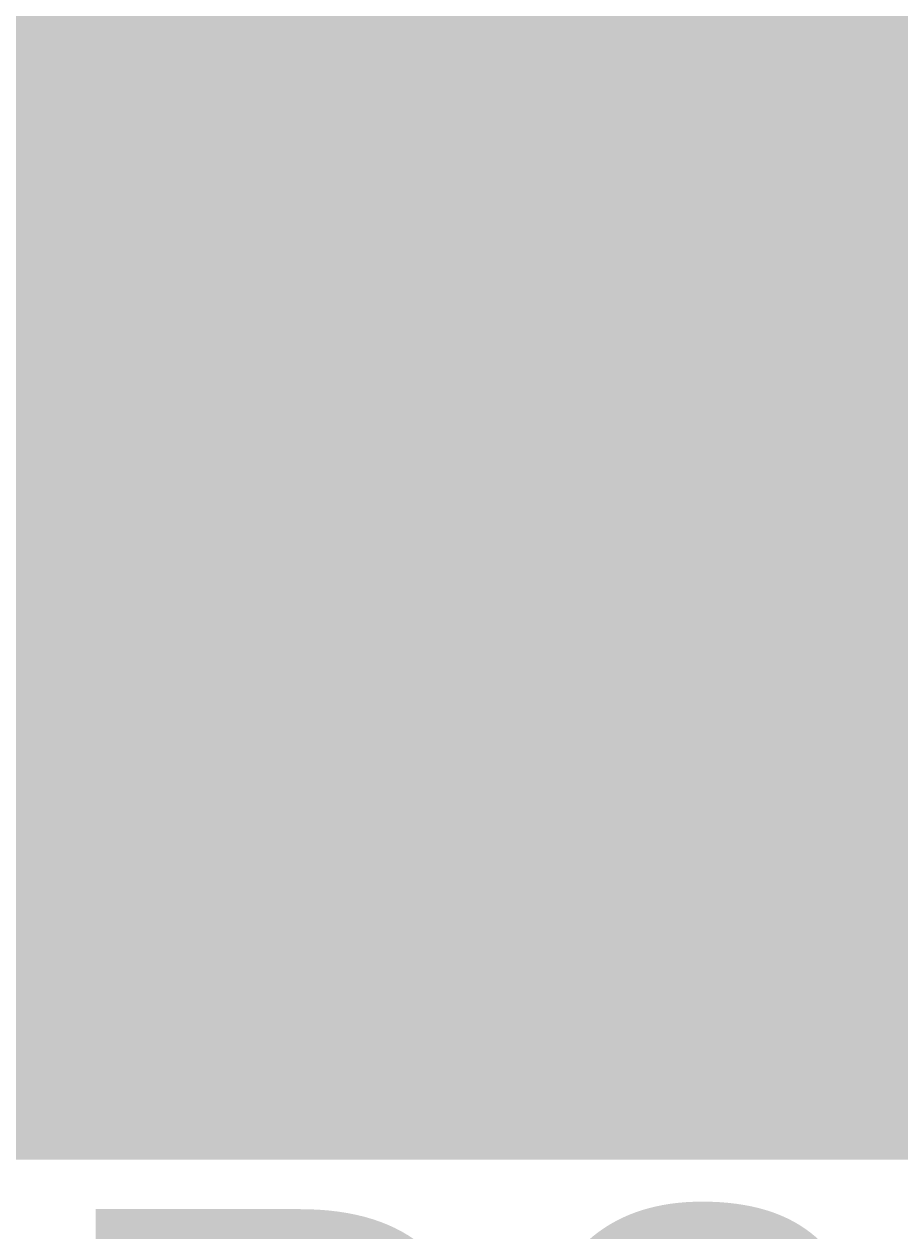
# Model space of a CAD drawing. Header units: inches. Extents: x 1.08 to 4.97, y 2.54 to 3.89.
# Drawn here: x 2.4758 to 2.5209, y 3.3059 to 3.368 of the extents above; entities that cross this region are included whole.
import ezdxf

# ---------------------------------------------------------------- set-up
doc = ezdxf.new("R2010")
doc.units = ezdxf.units.IN
doc.header["$MEASUREMENT"] = 0
for name, color, linetype in [('Bottom', 5, 'Continuous'), ('Bottom Solder', 6, 'Continuous'), ('Mechanical 12', 56, 'Continuous'), ('Multi-Layer', 9, 'Continuous'), ('Pad Holes', 156, 'Continuous'), ('Top', 1, 'Continuous'), ('Top Solder', 216, 'Continuous')]:
    doc.layers.add(name, color=color, linetype=linetype)
doc.styles.add('Arial', font='', dxfattribs={"height": 0.2})
doc.styles.get('Arial').set_extended_font_data('Arial')

# ---------------------------------------------------------------- blocks, each defined once
blk = doc.blocks.new('JMP_3_PTH_180_54')
at = {"layer": 'Bottom'}
blk.add_hatch(color=5, dxfattribs=at).paths.add_polyline_path([(-0.135, 0.035), (-0.065, 0.035), (-0.065, -0.035), (-0.135, -0.035)])
at = {"layer": 'Bottom Solder'}
blk.add_hatch(color=6, dxfattribs=at).paths.add_polyline_path([(-0.136, 0.036), (-0.064, 0.036), (-0.064, -0.036), (-0.136, -0.036)])
at = {"layer": 'Multi-Layer'}
blk.add_hatch(color=9, dxfattribs=at).paths.add_polyline_path([(-0.135, 0.035), (-0.065, 0.035), (-0.065, -0.035), (-0.135, -0.035)])
at = {"layer": 'Pad Holes'}
h = blk.add_hatch(color=7, dxfattribs=at)
edge = h.paths.add_edge_path()
edge.add_arc((-0.1, 0), 0.0215, 0, 360)
at = {"layer": 'Top'}
blk.add_hatch(color=1, dxfattribs=at).paths.add_polyline_path([(-0.135, 0.035), (-0.065, 0.035), (-0.065, -0.035), (-0.135, -0.035)])
at = {"layer": 'Top Solder'}
blk.add_hatch(color=216, dxfattribs=at).paths.add_polyline_path([(-0.136, 0.036), (-0.064, 0.036), (-0.064, -0.036), (-0.136, -0.036)])
at = {"layer": 'Mechanical 12', "style": 'Arial'}
blk.add_text('JP3', height=0.026, rotation=90, dxfattribs=at).set_placement((-0.035453, -0.039766))

msp = doc.modelspace()

# ---------------------------------------------------------------- linework, layer by layer
at = {"layer": 'Top'}
msp.add_lwpolyline([(2.46811, 3.315551, 0.01, 0.01, 0), (2.49811, 3.345551, 0.01, 0.01, 0)], format="xyseb", dxfattribs=at)
msp.add_lwpolyline([(2.49561, 3.345551, 0.005, 0.005, 1), (2.50061, 3.345551, 0.005, 0.005, 1)], format="xyseb", close=True, dxfattribs=at)

# ---------------------------------------------------------------- block references
at = {"rotation": 270}
msp.add_blockref('JMP_3_PTH_180_54', (2.49811, 3.245551), dxfattribs=at)

doc.saveas('drawing.dxf')
